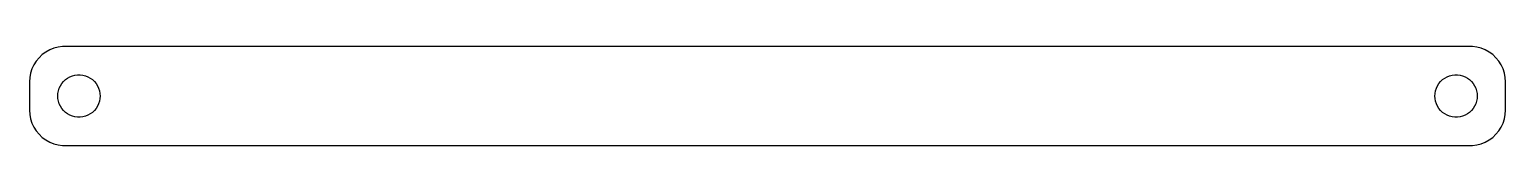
# Model space of a CAD drawing. Header units: metres. Extents: x -104 to 104, y 17 to 31.
import ezdxf

# ---------------------------------------------------------------- set-up
doc = ezdxf.new("R2010")
doc.units = ezdxf.units.M

msp = doc.modelspace()

# ---------------------------------------------------------------- linework, layer by layer
for p, q in [((-103.145, 29.4227), (-103.545, 28.9389)), ((-102.687, 29.8526), (-103.145, 29.4227)), ((-102.179, 30.2216), (-102.687, 29.8526)), ((-101.629, 30.5241), (-102.179, 30.2216)), ((-101.045, 30.7553), (-101.629, 30.5241)), ((-100.437, 30.9114), (-101.045, 30.7553)), ((-99.8139, 30.9901), (-100.437, 30.9114)), ((99.8139, 30.9901), (-99.8139, 30.9901)), ((100.437, 30.9114), (99.8139, 30.9901)), ((101.045, 30.7553), (100.437, 30.9114)), ((101.629, 30.5241), (101.045, 30.7553)), ((102.179, 30.2216), (101.629, 30.5241)), ((102.687, 29.8526), (102.179, 30.2216)), ((103.145, 29.4227), (102.687, 29.8526)), ((103.545, 28.9389), (103.145, 29.4227)), ((-104.343, 27.2434), (-104.461, 26.6267)), ((-104.149, 27.8406), (-104.343, 27.2434)), ((-103.882, 28.4088), (-104.149, 27.8406)), ((-103.545, 28.9389), (-103.882, 28.4088)), ((103.882, 28.4088), (103.545, 28.9389)), ((104.149, 27.8406), (103.882, 28.4088)), ((104.343, 27.2434), (104.149, 27.8406)), ((104.461, 26.6267), (104.343, 27.2434)), ((-104.461, 26.6267), (-104.5, 26)), ((-104.5, 26), (-104.5, 22)), ((-100.406, 24.7461), (-100.289, 25.1044)), ((-100.289, 25.1044), (-100.129, 25.4453)), ((-100.129, 25.4453), (-99.927, 25.7634)), ((-99.927, 25.7634), (-99.6869, 26.0536)), ((-99.6869, 26.0536), (-99.4123, 26.3115)), ((-99.4123, 26.3115), (-99.1075, 26.533)), ((-99.1075, 26.533), (-98.7773, 26.7145)), ((-98.7773, 26.7145), (-98.427, 26.8532)), ((-98.427, 26.8532), (-98.0621, 26.9469)), ((-98.0621, 26.9469), (-97.6884, 26.9941)), ((-97.6884, 26.9941), (-97.3116, 26.9941)), ((-97.3116, 26.9941), (-96.9379, 26.9469)), ((-96.9379, 26.9469), (-96.573, 26.8532)), ((-96.573, 26.8532), (-96.2227, 26.7145)), ((-96.2227, 26.7145), (-95.8925, 26.533)), ((-95.8925, 26.533), (-95.5877, 26.3115)), ((-95.5877, 26.3115), (-95.3131, 26.0536)), ((-95.3131, 26.0536), (-95.073, 25.7634)), ((-95.073, 25.7634), (-94.8711, 25.4453)), ((-94.8711, 25.4453), (-94.7107, 25.1044)), ((-94.7107, 25.1044), (-94.5943, 24.7461)), ((94.5943, 24.7461), (94.7107, 25.1044)), ((94.7107, 25.1044), (94.8711, 25.4453)), ((94.8711, 25.4453), (95.073, 25.7634)), ((95.073, 25.7634), (95.3131, 26.0536)), ((95.3131, 26.0536), (95.5877, 26.3115)), ((95.5877, 26.3115), (95.8925, 26.533)), ((95.8925, 26.533), (96.2227, 26.7145)), ((96.2227, 26.7145), (96.573, 26.8532)), ((96.573, 26.8532), (96.9379, 26.9469)), ((96.9379, 26.9469), (97.3116, 26.9941)), ((97.3116, 26.9941), (97.6884, 26.9941)), ((97.6884, 26.9941), (98.0621, 26.9469)), ((98.0621, 26.9469), (98.427, 26.8532)), ((98.427, 26.8532), (98.7773, 26.7145)), ((98.7773, 26.7145), (99.1075, 26.533)), ((99.1075, 26.533), (99.4123, 26.3115)), ((99.4123, 26.3115), (99.6869, 26.0536)), ((99.6869, 26.0536), (99.927, 25.7634)), ((99.927, 25.7634), (100.129, 25.4453)), ((100.129, 25.4453), (100.289, 25.1044)), ((100.289, 25.1044), (100.406, 24.7461)), ((104.5, 26), (104.461, 26.6267)), ((104.5, 22), (104.5, 26)), ((-100.5, 24), (-100.476, 24.376)), ((-100.476, 23.624), (-100.5, 24)), ((-100.476, 24.376), (-100.406, 24.7461)), ((-100.406, 23.2539), (-100.476, 23.624)), ((-100.289, 22.8956), (-100.406, 23.2539)), ((-94.5943, 23.2539), (-94.7107, 22.8956)), ((-94.5943, 24.7461), (-94.5237, 24.376)), ((-94.5237, 23.624), (-94.5943, 23.2539)), ((-94.5237, 24.376), (-94.5, 24)), ((-94.5, 24), (-94.5237, 23.624)), ((94.5, 24), (94.5237, 24.376)), ((94.5237, 23.624), (94.5, 24)), ((94.5237, 24.376), (94.5943, 24.7461)), ((94.5943, 23.2539), (94.5237, 23.624)), ((94.7107, 22.8956), (94.5943, 23.2539)), ((100.406, 23.2539), (100.289, 22.8956)), ((100.406, 24.7461), (100.476, 24.376)), ((100.476, 23.624), (100.406, 23.2539)), ((100.476, 24.376), (100.5, 24)), ((100.5, 24), (100.476, 23.624)), ((-104.5, 22), (-104.461, 21.3733)), ((-104.461, 21.3733), (-104.343, 20.7566)), ((-100.129, 22.5547), (-100.289, 22.8956)), ((-99.927, 22.2366), (-100.129, 22.5547)), ((-99.6869, 21.9464), (-99.927, 22.2366)), ((-99.4123, 21.6885), (-99.6869, 21.9464)), ((-99.1075, 21.467), (-99.4123, 21.6885)), ((-98.7773, 21.2855), (-99.1075, 21.467)), ((-98.427, 21.1468), (-98.7773, 21.2855)), ((-98.0621, 21.0531), (-98.427, 21.1468)), ((-97.6884, 21.0059), (-98.0621, 21.0531)), ((-97.3116, 21.0059), (-97.6884, 21.0059)), ((-96.9379, 21.0531), (-97.3116, 21.0059)), ((-96.573, 21.1468), (-96.9379, 21.0531)), ((-96.2227, 21.2855), (-96.573, 21.1468)), ((-95.8925, 21.467), (-96.2227, 21.2855)), ((-95.5877, 21.6885), (-95.8925, 21.467)), ((-95.3131, 21.9464), (-95.5877, 21.6885)), ((-95.073, 22.2366), (-95.3131, 21.9464)), ((-94.8711, 22.5547), (-95.073, 22.2366)), ((-94.7107, 22.8956), (-94.8711, 22.5547)), ((94.8711, 22.5547), (94.7107, 22.8956)), ((95.073, 22.2366), (94.8711, 22.5547)), ((95.3131, 21.9464), (95.073, 22.2366)), ((95.5877, 21.6885), (95.3131, 21.9464)), ((95.8925, 21.467), (95.5877, 21.6885)), ((96.2227, 21.2855), (95.8925, 21.467)), ((96.573, 21.1468), (96.2227, 21.2855)), ((96.9379, 21.0531), (96.573, 21.1468)), ((97.3116, 21.0059), (96.9379, 21.0531)), ((97.6884, 21.0059), (97.3116, 21.0059)), ((98.0621, 21.0531), (97.6884, 21.0059)), ((98.427, 21.1468), (98.0621, 21.0531)), ((98.7773, 21.2855), (98.427, 21.1468)), ((99.1075, 21.467), (98.7773, 21.2855)), ((99.4123, 21.6885), (99.1075, 21.467)), ((99.6869, 21.9464), (99.4123, 21.6885)), ((99.927, 22.2366), (99.6869, 21.9464)), ((100.129, 22.5547), (99.927, 22.2366)), ((100.289, 22.8956), (100.129, 22.5547)), ((104.343, 20.7566), (104.461, 21.3733)), ((104.461, 21.3733), (104.5, 22)), ((-104.343, 20.7566), (-104.149, 20.1594)), ((-104.149, 20.1594), (-103.882, 19.5912)), ((-103.882, 19.5912), (-103.545, 19.0611)), ((-103.545, 19.0611), (-103.145, 18.5773)), ((103.145, 18.5773), (103.545, 19.0611)), ((103.545, 19.0611), (103.882, 19.5912)), ((103.882, 19.5912), (104.149, 20.1594)), ((104.149, 20.1594), (104.343, 20.7566)), ((-103.145, 18.5773), (-102.687, 18.1474)), ((-102.687, 18.1474), (-102.179, 17.7784)), ((-102.179, 17.7784), (-101.629, 17.4759)), ((-101.629, 17.4759), (-101.045, 17.2447)), ((-101.045, 17.2447), (-100.437, 17.0886)), ((-100.437, 17.0886), (-99.8139, 17.0099)), ((-99.8139, 17.0099), (99.8139, 17.0099)), ((99.8139, 17.0099), (100.437, 17.0886)), ((100.437, 17.0886), (101.045, 17.2447)), ((101.045, 17.2447), (101.629, 17.4759)), ((101.629, 17.4759), (102.179, 17.7784)), ((102.179, 17.7784), (102.687, 18.1474)), ((102.687, 18.1474), (103.145, 18.5773))]:
    msp.add_line(p, q)

doc.saveas('drawing.dxf')
